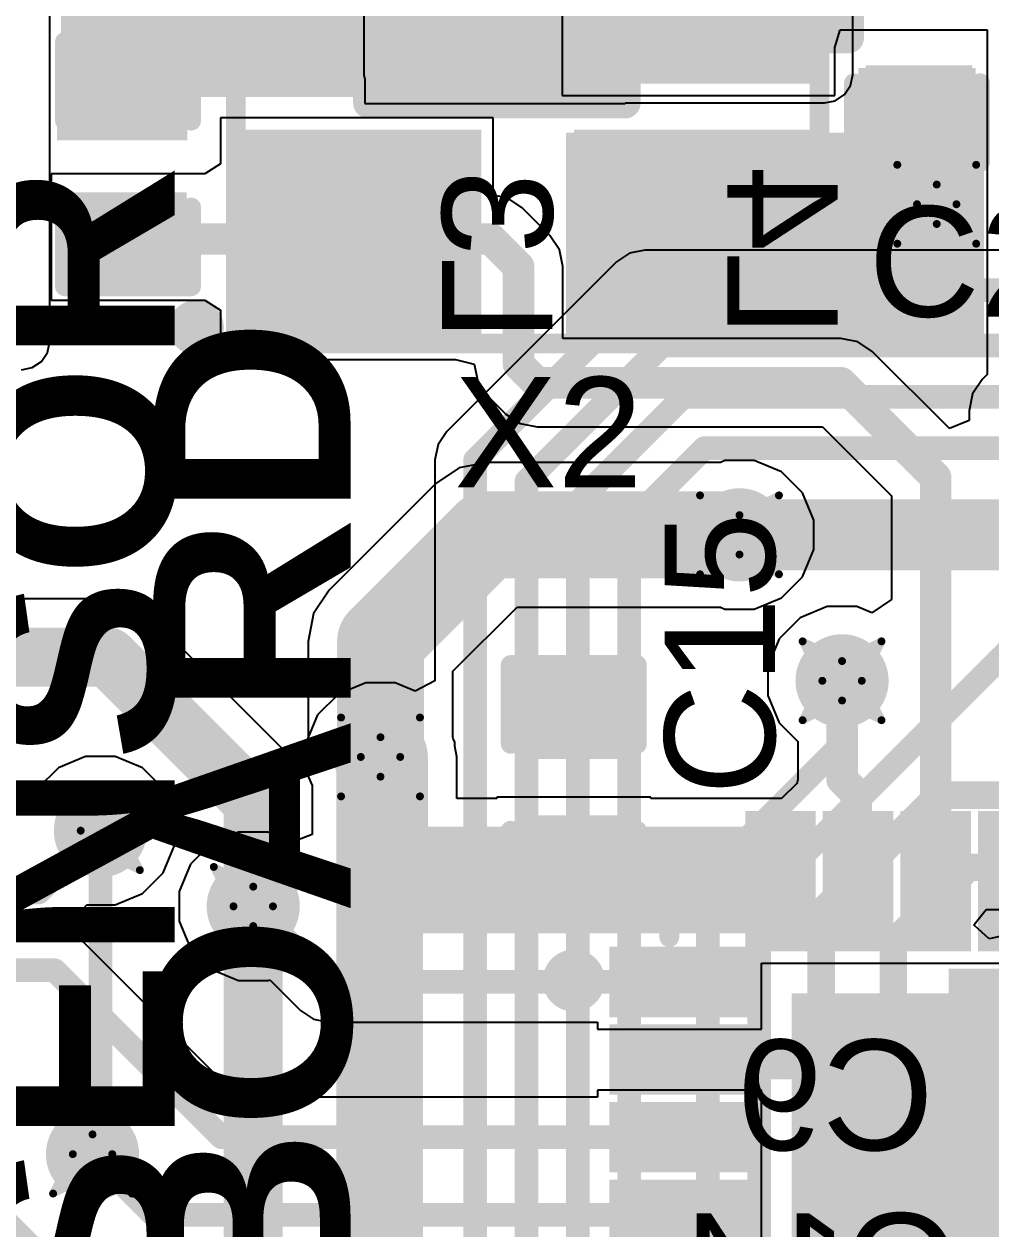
# Model space of a CAD drawing. Header units: inches. Extents: x -8 to 384, y -12 to 64.
# Drawn here: x -0.24 to 5.99, y 10.21 to 17.97 of the extents above; entities that cross this region are included whole.
import ezdxf

# ---------------------------------------------------------------- set-up
doc = ezdxf.new("R2010")
doc.units = ezdxf.units.IN
for name, color, linetype in [('Board_outline', 216, 'Continuous'), ('Bottom Layer', 5, 'Continuous'), ('Bottom Overlay', 54, 'Continuous'), ('Bottom Paste', 16, 'Continuous'), ('Bottom Solder', 6, 'Continuous'), ('Drill Drawing', 1, 'Continuous'), ('Top Layer', 1, 'Continuous'), ('Top Overlay', 2, 'Continuous'), ('Top Paste', 8, 'Continuous'), ('Top Solder', 216, 'Continuous'), ('Via Holes', 16, 'Continuous')]:
    doc.layers.add(name, color=color, linetype=linetype)
doc.styles.add('Arial', font='', dxfattribs={"height": 0.2})
doc.styles.add('Arial_Bold', font='', dxfattribs={"height": 0.2})
doc.styles.get('Arial').set_extended_font_data('Arial')
doc.styles.get('Arial_Bold').set_extended_font_data('Arial', bold=True)

# ---------------------------------------------------------------- blocks, each defined once
blk = doc.blocks.new('I__0805_B_25')
at = {"layer": 'Bottom Layer'}
for points in [[(-1.35, 0.66), (-0.15, 0.66), (-0.15, -0.66), (-1.35, -0.66)], [(0.15, 0.66), (1.35, 0.66), (1.35, -0.66), (0.15, -0.66)]]:
    blk.add_hatch(color=5, dxfattribs=at).paths.add_polyline_path(points)
at = {"layer": 'Bottom Paste'}
for points in [[(-1.35, 0.66), (-0.15, 0.66), (-0.15, -0.66), (-1.35, -0.66)], [(0.15, 0.66), (1.35, 0.66), (1.35, -0.66), (0.15, -0.66)]]:
    blk.add_hatch(color=16, dxfattribs=at).paths.add_polyline_path(points)
at = {"layer": 'Bottom Solder'}
for points in [[(-1.4516, 0.7616), (-0.0484, 0.7616), (-0.0484, -0.7616), (-1.4516, -0.7616)], [(0.0484, 0.7616), (1.4516, 0.7616), (1.4516, -0.7616), (0.0484, -0.7616)]]:
    blk.add_hatch(color=6, dxfattribs=at).paths.add_polyline_path(points)
at = {"layer": 'Bottom Overlay', "const_width": 0.2}
for points in [[(-1.524, 0.8128), (-1.524, -0.8382)], [(-1.524, 0.8128), (1.524, 0.8128)], [(1.524, 0.8128), (1.524, -0.8382)], [(-1.524, -0.8382), (1.524, -0.8382)]]:
    blk.add_lwpolyline(points, dxfattribs=at)
at = {"layer": 'Bottom Overlay', "const_width": 0.1}
for points in [[(-1.574, 0.8128, 1), (-1.474, 0.8128, 1)], [(-1.574, 0.8128, 1), (-1.474, 0.8128, 1)], [(1.474, 0.8128, 1), (1.574, 0.8128, 1)], [(1.474, 0.8128, 1), (1.574, 0.8128, 1)], [(-1.574, -0.8382, 1), (-1.474, -0.8382, 1)], [(-1.574, -0.8382, 1), (-1.474, -0.8382, 1)], [(1.474, -0.8382, 1), (1.574, -0.8382, 1)], [(1.474, -0.8382, 1), (1.574, -0.8382, 1)]]:
    blk.add_lwpolyline(points, format="xyb", close=True, dxfattribs=at)
blk = doc.blocks.new('C___0402_34')
at = {"layer": 'Top Layer'}
for points in [[(-0.6985, -0.3175), (-0.6985, 0.3175), (-0.2413, 0.3175), (-0.2413, -0.3175)], [(0.2413, -0.3175), (0.2413, 0.3175), (0.6985, 0.3175), (0.6985, -0.3175)]]:
    blk.add_hatch(color=1, dxfattribs=at).paths.add_polyline_path(points)
at = {"layer": 'Top Paste'}
for points in [[(-0.6985, -0.3175), (-0.6985, 0.3175), (-0.2413, 0.3175), (-0.2413, -0.3175)], [(0.2413, -0.3175), (0.2413, 0.3175), (0.6985, 0.3175), (0.6985, -0.3175)]]:
    blk.add_hatch(color=8, dxfattribs=at).paths.add_polyline_path(points)
at = {"layer": 'Top Solder'}
for points in [[(-0.7585, -0.3775), (-0.7585, 0.3775), (-0.1813, 0.3775), (-0.1813, -0.3775)], [(0.1813, -0.3775), (0.1813, 0.3775), (0.7585, 0.3775), (0.7585, -0.3775)]]:
    blk.add_hatch(color=216, dxfattribs=at).paths.add_polyline_path(points)
at = {"layer": 'Top Overlay', "const_width": 0.127}
for points in [[(-0.7874, 0.4064), (-0.7874, -0.4064)], [(-0.7874, 0.4064), (-0.2794, 0.4064)], [(0.2794, 0.4064), (0.7874, 0.4064)], [(0.7874, 0.4064), (0.7874, -0.4064)], [(-0.7874, -0.4064), (-0.2794, -0.4064)], [(0.2794, -0.4064), (0.7874, -0.4064)]]:
    blk.add_lwpolyline(points, dxfattribs=at)
at = {"layer": 'Top Overlay', "const_width": 0.0635}
for points in [[(-0.8191, 0.4064, 1), (-0.7556, 0.4064, 1)], [(-0.8191, 0.4064, 1), (-0.7556, 0.4064, 1)], [(-0.3111, 0.4064, 1), (-0.2477, 0.4064, 1)], [(0.2477, 0.4064, 1), (0.3111, 0.4064, 1)], [(0.7556, 0.4064, 1), (0.8191, 0.4064, 1)], [(0.7556, 0.4064, 1), (0.8191, 0.4064, 1)], [(-0.8191, -0.4064, 1), (-0.7556, -0.4064, 1)], [(-0.8191, -0.4064, 1), (-0.7556, -0.4064, 1)], [(-0.3111, -0.4064, 1), (-0.2477, -0.4064, 1)], [(0.2477, -0.4064, 1), (0.3111, -0.4064, 1)], [(0.7556, -0.4064, 1), (0.8191, -0.4064, 1)], [(0.7556, -0.4064, 1), (0.8191, -0.4064, 1)]]:
    blk.add_lwpolyline(points, format="xyb", close=True, dxfattribs=at)
blk = doc.blocks.new('X322516MOB4SI_41')
at = {"layer": 'Top Layer'}
for points in [[(-1.8, 1.45), (-0.4, 1.45), (-0.4, 0.25), (-1.8, 0.25)], [(0.4, 1.45), (1.8, 1.45), (1.8, 0.25), (0.4, 0.25)], [(-1.8, -0.25), (-0.4, -0.25), (-0.4, -1.45), (-1.8, -1.45)], [(0.4, -0.25), (1.8, -0.25), (1.8, -1.45), (0.4, -1.45)]]:
    blk.add_hatch(color=1, dxfattribs=at).paths.add_polyline_path(points)
at = {"layer": 'Top Paste'}
for points in [[(-1.8, 1.45), (-0.4, 1.45), (-0.4, 0.25), (-1.8, 0.25)], [(0.4, 1.45), (1.8, 1.45), (1.8, 0.25), (0.4, 0.25)], [(-1.8, -0.25), (-0.4, -0.25), (-0.4, -1.45), (-1.8, -1.45)], [(0.4, -0.25), (1.8, -0.25), (1.8, -1.45), (0.4, -1.45)]]:
    blk.add_hatch(color=8, dxfattribs=at).paths.add_polyline_path(points)
at = {"layer": 'Top Solder'}
for points in [[(-1.9016, 1.5516), (-0.2984, 1.5516), (-0.2984, 0.1484), (-1.9016, 0.1484)], [(0.2984, 1.5516), (1.9016, 1.5516), (1.9016, 0.1484), (0.2984, 0.1484)], [(-1.9016, -0.1484), (-0.2984, -0.1484), (-0.2984, -1.5516), (-1.9016, -1.5516)], [(0.2984, -0.1484), (1.9016, -0.1484), (1.9016, -1.5516), (0.2984, -1.5516)]]:
    blk.add_hatch(color=216, dxfattribs=at).paths.add_polyline_path(points)
at = {"layer": 'Top Overlay', "const_width": 0.127}
for points in [[(-1.8796, -1.524), (-1.8796, 1.524)], [(-1.8796, 1.524), (1.8796, 1.524)], [(1.8796, -1.524), (1.8796, 1.524)], [(-1.8796, -1.524), (1.8796, -1.524)]]:
    blk.add_lwpolyline(points, dxfattribs=at)
at = {"layer": 'Top Overlay'}
for points, const_width in [([(-1.9114, 1.524, 1), (-1.8478, 1.524, 1)], 0.0635), ([(-1.9114, 1.524, 1), (-1.8478, 1.524, 1)], 0.0635), ([(1.8478, 1.524, 1), (1.9114, 1.524, 1)], 0.0635), ([(1.8478, 1.524, 1), (1.9114, 1.524, 1)], 0.0635), ([(-2.0828, -1.4224, 1), (-2.1844, -1.4224, 1)], 0.254), ([(-2.2479, -1.4224, 1), (-2.1209, -1.4224, 1)], 0.127), ([(-2.1463, -1.4224, 1), (-2.0193, -1.4224, 1)], 0.127), ([(-1.9114, -1.524, 1), (-1.8478, -1.524, 1)], 0.0635), ([(-1.9114, -1.524, 1), (-1.8478, -1.524, 1)], 0.0635), ([(1.8478, -1.524, 1), (1.9114, -1.524, 1)], 0.0635), ([(1.8478, -1.524, 1), (1.9114, -1.524, 1)], 0.0635)]:
    blk.add_lwpolyline(points, format="xyb", close=True, dxfattribs=dict(at, const_width=const_width))
blk = doc.blocks.new('QFN64_45')
at = {"layer": 'Top Layer'}
for points in [[(-3.875, 4.05), (-3.875, 4.75), (-3.625, 4.75), (-3.625, 4.05)], [(-3.375, 4.05), (-3.375, 4.75), (-3.125, 4.75), (-3.125, 4.05)], [(-2.875, 4.05), (-2.875, 4.75), (-2.625, 4.75), (-2.625, 4.05)], [(-4.75, 3.875), (-4.05, 3.875), (-4.05, 3.625), (-4.75, 3.625)], [(3.575, -3.575), (-3.575, -3.575), (-3.575, 3.575), (3.575, 3.575)], [(-4.75, 3.375), (-4.05, 3.375), (-4.05, 3.125), (-4.75, 3.125)], [(-4.75, 2.875), (-4.05, 2.875), (-4.05, 2.625), (-4.75, 2.625)], [(-4.75, 2.375), (-4.05, 2.375), (-4.05, 2.125), (-4.75, 2.125)]]:
    blk.add_hatch(color=1, dxfattribs=at).paths.add_polyline_path(points)
at = {"layer": 'Top Paste'}
for points in [[(-3.875, 4.05), (-3.875, 4.75), (-3.625, 4.75), (-3.625, 4.05)], [(-3.375, 4.05), (-3.375, 4.75), (-3.125, 4.75), (-3.125, 4.05)], [(-2.875, 4.05), (-2.875, 4.75), (-2.625, 4.75), (-2.625, 4.05)], [(-4.75, 3.875), (-4.05, 3.875), (-4.05, 3.625), (-4.75, 3.625)], [(3.575, -3.575), (-3.575, -3.575), (-3.575, 3.575), (3.575, 3.575)], [(-4.75, 3.375), (-4.05, 3.375), (-4.05, 3.125), (-4.75, 3.125)], [(-4.75, 2.875), (-4.05, 2.875), (-4.05, 2.625), (-4.75, 2.625)], [(-4.75, 2.375), (-4.05, 2.375), (-4.05, 2.125), (-4.75, 2.125)]]:
    blk.add_hatch(color=8, dxfattribs=at).paths.add_polyline_path(points)
at = {"layer": 'Top Solder'}
for points in [[(-3.9766, 3.9484), (-3.9766, 4.8516), (-3.5234, 4.8516), (-3.5234, 3.9484)], [(-3.4766, 3.9484), (-3.4766, 4.8516), (-3.0234, 4.8516), (-3.0234, 3.9484)], [(-2.9766, 3.9484), (-2.9766, 4.8516), (-2.5234, 4.8516), (-2.5234, 3.9484)], [(-2.4766, 3.9484), (-2.4766, 4.8516), (-2.0234, 4.8516), (-2.0234, 3.9484)], [(-4.8516, 3.9766), (-3.9484, 3.9766), (-3.9484, 3.5234), (-4.8516, 3.5234)], [(3.6766, -3.6766), (-3.6766, -3.6766), (-3.6766, 3.6766), (3.6766, 3.6766)], [(-4.8516, 3.4766), (-3.9484, 3.4766), (-3.9484, 3.0234), (-4.8516, 3.0234)], [(-4.8516, 2.9766), (-3.9484, 2.9766), (-3.9484, 2.5234), (-4.8516, 2.5234)], [(-4.8516, 2.4766), (-3.9484, 2.4766), (-3.9484, 2.0234), (-4.8516, 2.0234)]]:
    blk.add_hatch(color=216, dxfattribs=at).paths.add_polyline_path(points)
at = {"layer": 'Top Overlay', "const_width": 0.127}
for points in [[(-4.465, 4.5), (-4.0036, 4.5)], [(-4.465, 4.0386), (-4.465, 4.5)]]:
    blk.add_lwpolyline(points, dxfattribs=at)
at = {"layer": 'Top Overlay'}
for points, const_width in [([(-4.4967, 4.5, 1), (-4.4332, 4.5, 1)], 0.0635), ([(-4.4967, 4.5, 1), (-4.4332, 4.5, 1)], 0.0635), ([(-4.0353, 4.5, 1), (-3.9718, 4.5, 1)], 0.0635), ([(-4.4967, 4.0386, 1), (-4.4332, 4.0386, 1)], 0.0635), ([(-4.98, 3.7592, 1), (-5.18, 3.7592, 1)], 0.2), ([(-5.23, 3.7592, 1), (-5.13, 3.7592, 1)], 0.1), ([(-5.03, 3.7592, 1), (-4.93, 3.7592, 1)], 0.1)]:
    blk.add_lwpolyline(points, format="xyb", close=True, dxfattribs=dict(at, const_width=const_width))
blk = doc.blocks.new('IND_0402_B_67')
at = {"layer": 'Bottom Layer'}
for points in [[(-0.55, 0.3), (-0.15, 0.3), (-0.15, -0.3), (-0.55, -0.3)], [(0.15, 0.3), (0.55, 0.3), (0.55, -0.3), (0.15, -0.3)]]:
    blk.add_hatch(color=5, dxfattribs=at).paths.add_polyline_path(points)
at = {"layer": 'Bottom Paste'}
for points in [[(-0.55, 0.3), (-0.15, 0.3), (-0.15, -0.3), (-0.55, -0.3)], [(0.15, 0.3), (0.55, 0.3), (0.55, -0.3), (0.15, -0.3)]]:
    blk.add_hatch(color=16, dxfattribs=at).paths.add_polyline_path(points)
at = {"layer": 'Bottom Solder'}
for points in [[(-0.6516, 0.4016), (-0.0484, 0.4016), (-0.0484, -0.4016), (-0.6516, -0.4016)], [(0.0484, 0.4016), (0.6516, 0.4016), (0.6516, -0.4016), (0.0484, -0.4016)]]:
    blk.add_hatch(color=6, dxfattribs=at).paths.add_polyline_path(points)
at = {"layer": 'Bottom Overlay', "const_width": 0.2}
for points in [[(-0.7112, 0.4572), (-0.7112, -0.4572)], [(-0.7112, 0.4572), (-0.3048, 0.4572)], [(-0.3048, 0.4572), (0.7112, 0.4572)], [(0.7112, 0.4572), (0.7112, -0.4572)], [(-0.7112, -0.4572), (-0.3048, -0.4572)], [(-0.3048, -0.4572), (0.7112, -0.4572)]]:
    blk.add_lwpolyline(points, dxfattribs=at)
at = {"layer": 'Bottom Overlay', "const_width": 0.1}
for points in [[(-0.7612, 0.4572, 1), (-0.6612, 0.4572, 1)], [(-0.7612, 0.4572, 1), (-0.6612, 0.4572, 1)], [(-0.3548, 0.4572, 1), (-0.2548, 0.4572, 1)], [(-0.3548, 0.4572, 1), (-0.2548, 0.4572, 1)], [(0.6612, 0.4572, 1), (0.7612, 0.4572, 1)], [(0.6612, 0.4572, 1), (0.7612, 0.4572, 1)], [(-0.7612, -0.4572, 1), (-0.6612, -0.4572, 1)], [(-0.7612, -0.4572, 1), (-0.6612, -0.4572, 1)], [(-0.3548, -0.4572, 1), (-0.2548, -0.4572, 1)], [(-0.3548, -0.4572, 1), (-0.2548, -0.4572, 1)], [(0.6612, -0.4572, 1), (0.7612, -0.4572, 1)], [(0.6612, -0.4572, 1), (0.7612, -0.4572, 1)]]:
    blk.add_lwpolyline(points, format="xyb", close=True, dxfattribs=at)
blk = doc.blocks.new('C___0402_84')
at = {"layer": 'Top Layer'}
for points in [[(-0.6985, -0.3175), (-0.6985, 0.3175), (-0.2413, 0.3175), (-0.2413, -0.3175)], [(0.2413, -0.3175), (0.2413, 0.3175), (0.6985, 0.3175), (0.6985, -0.3175)]]:
    blk.add_hatch(color=1, dxfattribs=at).paths.add_polyline_path(points)
at = {"layer": 'Top Paste'}
for points in [[(-0.6985, -0.3175), (-0.6985, 0.3175), (-0.2413, 0.3175), (-0.2413, -0.3175)], [(0.2413, -0.3175), (0.2413, 0.3175), (0.6985, 0.3175), (0.6985, -0.3175)]]:
    blk.add_hatch(color=8, dxfattribs=at).paths.add_polyline_path(points)
at = {"layer": 'Top Solder'}
for points in [[(-0.7585, -0.3775), (-0.7585, 0.3775), (-0.1813, 0.3775), (-0.1813, -0.3775)], [(0.1813, -0.3775), (0.1813, 0.3775), (0.7585, 0.3775), (0.7585, -0.3775)]]:
    blk.add_hatch(color=216, dxfattribs=at).paths.add_polyline_path(points)
at = {"layer": 'Top Overlay', "const_width": 0.127}
for points in [[(-0.7874, 0.4064), (-0.7874, -0.4064)], [(-0.7874, 0.4064), (-0.2794, 0.4064)], [(0.2794, 0.4064), (0.7874, 0.4064)], [(0.7874, 0.4064), (0.7874, -0.4064)], [(-0.7874, -0.4064), (-0.2794, -0.4064)], [(0.2794, -0.4064), (0.7874, -0.4064)]]:
    blk.add_lwpolyline(points, dxfattribs=at)
at = {"layer": 'Top Overlay', "const_width": 0.0635}
for points in [[(-0.8191, 0.4064, 1), (-0.7556, 0.4064, 1)], [(-0.8191, 0.4064, 1), (-0.7556, 0.4064, 1)], [(-0.3111, 0.4064, 1), (-0.2477, 0.4064, 1)], [(0.2477, 0.4064, 1), (0.3111, 0.4064, 1)], [(0.7556, 0.4064, 1), (0.8191, 0.4064, 1)], [(0.7556, 0.4064, 1), (0.8191, 0.4064, 1)], [(-0.8191, -0.4064, 1), (-0.7556, -0.4064, 1)], [(-0.8191, -0.4064, 1), (-0.7556, -0.4064, 1)], [(-0.3111, -0.4064, 1), (-0.2477, -0.4064, 1)], [(0.2477, -0.4064, 1), (0.3111, -0.4064, 1)], [(0.7556, -0.4064, 1), (0.8191, -0.4064, 1)], [(0.7556, -0.4064, 1), (0.8191, -0.4064, 1)]]:
    blk.add_lwpolyline(points, format="xyb", close=True, dxfattribs=at)
blk = doc.blocks.new('C___0402_85')
at = {"layer": 'Top Layer'}
for points in [[(-0.6985, -0.3175), (-0.6985, 0.3175), (-0.2413, 0.3175), (-0.2413, -0.3175)], [(0.2413, -0.3175), (0.2413, 0.3175), (0.6985, 0.3175), (0.6985, -0.3175)]]:
    blk.add_hatch(color=1, dxfattribs=at).paths.add_polyline_path(points)
at = {"layer": 'Top Paste'}
for points in [[(-0.6985, -0.3175), (-0.6985, 0.3175), (-0.2413, 0.3175), (-0.2413, -0.3175)], [(0.2413, -0.3175), (0.2413, 0.3175), (0.6985, 0.3175), (0.6985, -0.3175)]]:
    blk.add_hatch(color=8, dxfattribs=at).paths.add_polyline_path(points)
at = {"layer": 'Top Solder'}
for points in [[(-0.7585, -0.3775), (-0.7585, 0.3775), (-0.1813, 0.3775), (-0.1813, -0.3775)], [(0.1813, -0.3775), (0.1813, 0.3775), (0.7585, 0.3775), (0.7585, -0.3775)]]:
    blk.add_hatch(color=216, dxfattribs=at).paths.add_polyline_path(points)
at = {"layer": 'Top Overlay', "const_width": 0.127}
for points in [[(-0.2794, 0.4064), (-0.7874, 0.4064)], [(-0.7874, -0.4064), (-0.7874, 0.4064)], [(0.7874, 0.4064), (0.2794, 0.4064)], [(0.7874, -0.4064), (0.7874, 0.4064)], [(-0.2794, -0.4064), (-0.7874, -0.4064)], [(0.7874, -0.4064), (0.2794, -0.4064)]]:
    blk.add_lwpolyline(points, dxfattribs=at)
at = {"layer": 'Top Overlay', "const_width": 0.0635}
for points in [[(-0.8191, 0.4064, 1), (-0.7556, 0.4064, 1)], [(-0.8191, 0.4064, 1), (-0.7556, 0.4064, 1)], [(-0.3111, 0.4064, 1), (-0.2477, 0.4064, 1)], [(0.2477, 0.4064, 1), (0.3111, 0.4064, 1)], [(0.7556, 0.4064, 1), (0.8191, 0.4064, 1)], [(0.7556, 0.4064, 1), (0.8191, 0.4064, 1)], [(-0.8191, -0.4064, 1), (-0.7556, -0.4064, 1)], [(-0.8191, -0.4064, 1), (-0.7556, -0.4064, 1)], [(-0.3111, -0.4064, 1), (-0.2477, -0.4064, 1)], [(0.2477, -0.4064, 1), (0.3111, -0.4064, 1)], [(0.7556, -0.4064, 1), (0.8191, -0.4064, 1)], [(0.7556, -0.4064, 1), (0.8191, -0.4064, 1)]]:
    blk.add_lwpolyline(points, format="xyb", close=True, dxfattribs=at)

msp = doc.modelspace()

# ---------------------------------------------------------------- hatches: boundary and pattern name
at = {"layer": 'Bottom Layer'}
for points in [[(2.1317, 17.6439), (4.9163, 17.6439), (4.9163, 18.4546), (2.1317, 18.4546)], [(5.715, 8.128), (6.858, 8.128), (6.858, 11.8872), (5.715, 11.8872)]]:
    msp.add_hatch(color=5, dxfattribs=at).paths.add_polyline_path(points)
h = msp.add_hatch(color=5, dxfattribs=at)
edge = h.paths.add_edge_path()
edge.add_arc((5.6388, 16.81), 0.3, 0, 360)
h = msp.add_hatch(color=5, dxfattribs=at)
edge = h.paths.add_edge_path()
edge.add_arc((4.3688, 14.6812), 0.3, 0, 360)
h = msp.add_hatch(color=5, dxfattribs=at)
edge = h.paths.add_edge_path()
edge.add_arc((5.0292, 13.7414), 0.3, 0, 360)
h = msp.add_hatch(color=5, dxfattribs=at)
edge = h.paths.add_edge_path()
edge.add_arc((2.0574, 13.2509), 0.3, 0, 360)
h = msp.add_hatch(color=5, dxfattribs=at)
edge = h.paths.add_edge_path()
edge.add_arc((0.254, 12.7762), 0.3, 0, 360)
h = msp.add_hatch(color=5, dxfattribs=at)
edge = h.paths.add_edge_path()
edge.add_arc((1.238, 12.2888), 0.3, 0, 360)
h = msp.add_hatch(color=5, dxfattribs=at)
edge = h.paths.add_edge_path()
edge.add_arc((0.2032, 10.6934), 0.3, 0, 360)
at = {"layer": 'Top Layer'}
for points in [[(0, 17.5006), (2.8448, 17.5006), (2.8448, 18.923), (0, 18.923)], [(-0.0254, 17.2212), (0.8128, 17.2212), (0.8128, 17.8562), (-0.0254, 17.8562)], [(5.1816, 15.9512), (5.8674, 15.9512), (5.8674, 17.7038), (5.1816, 17.7038)], [(3.2512, 15.9512), (5.9436, 15.9512), (5.9436, 17.272), (3.2512, 17.272)], [(1.8034, 12.1158), (4.699, 12.1158), (4.699, 12.8016), (1.8034, 12.8016)]]:
    msp.add_hatch(color=1, dxfattribs=at).paths.add_polyline_path(points)
h = msp.add_hatch(color=1, dxfattribs=at)
edge = h.paths.add_edge_path()
edge.add_arc((5.6388, 16.81), 0.3, 0, 360)
h = msp.add_hatch(color=1, dxfattribs=at)
edge = h.paths.add_edge_path()
edge.add_arc((4.3688, 14.6812), 0.3, 0, 360)
h = msp.add_hatch(color=1, dxfattribs=at)
edge = h.paths.add_edge_path()
edge.add_arc((5.0292, 13.7414), 0.3, 0, 360)
h = msp.add_hatch(color=1, dxfattribs=at)
edge = h.paths.add_edge_path()
edge.add_arc((2.0574, 13.2509), 0.3, 0, 360)
h = msp.add_hatch(color=1, dxfattribs=at)
edge = h.paths.add_edge_path()
edge.add_arc((0.254, 12.7762), 0.3, 0, 360)
h = msp.add_hatch(color=1, dxfattribs=at)
edge = h.paths.add_edge_path()
edge.add_arc((1.238, 12.2888), 0.3, 0, 360)
h = msp.add_hatch(color=1, dxfattribs=at)
edge = h.paths.add_edge_path()
edge.add_arc((0.2032, 10.6934), 0.3, 0, 360)
at = {"layer": 'Via Holes'}
h = msp.add_hatch(color=7, dxfattribs=at)
edge = h.paths.add_edge_path()
edge.add_arc((5.6388, 16.81), 0.15, 0, 360)
h = msp.add_hatch(color=7, dxfattribs=at)
edge = h.paths.add_edge_path()
edge.add_arc((4.3688, 14.6812), 0.15, 0, 360)
h = msp.add_hatch(color=7, dxfattribs=at)
edge = h.paths.add_edge_path()
edge.add_arc((5.0292, 13.7414), 0.15, 0, 360)
h = msp.add_hatch(color=7, dxfattribs=at)
edge = h.paths.add_edge_path()
edge.add_arc((2.0574, 13.2509), 0.15, 0, 360)
h = msp.add_hatch(color=7, dxfattribs=at)
edge = h.paths.add_edge_path()
edge.add_arc((0.254, 12.7762), 0.15, 0, 360)
h = msp.add_hatch(color=7, dxfattribs=at)
edge = h.paths.add_edge_path()
edge.add_arc((1.238, 12.2888), 0.15, 0, 360)
h = msp.add_hatch(color=7, dxfattribs=at)
edge = h.paths.add_edge_path()
edge.add_arc((0.2032, 10.6934), 0.15, 0, 360)

# ---------------------------------------------------------------- linework, layer by layer
at = {"layer": 'Board_outline', "const_width": 0.254}
msp.add_lwpolyline([(37.5368, 13.3604, 1), (-7.4632, 13.3604, 1)], format="xyb", close=True, dxfattribs=at)
at = {"layer": 'Bottom Layer'}
for p, q in [((-0.0727, 15.9258), (-0.0727, 24.9647)), ((1.9504, 18.4546), (1.9504, 17.6439)), ((5.0976, 17.6439), (5.0976, 18.4546)), ((1.9504, 17.6439), (1.9562, 17.6147)), ((1.9562, 17.6147), (1.9562, 17.4587)), ((5.0838, 17.5746), (5.0976, 17.6439)), ((5.0445, 17.5158), (5.0838, 17.5746)), ((1.9562, 17.4587), (3.6318, 17.4587)), ((3.6318, 17.4587), (3.6318, 17.4627)), ((3.6318, 17.4627), (4.9163, 17.4627)), ((4.9163, 17.4627), (4.9857, 17.4765)), ((4.9857, 17.4765), (5.0445, 17.5158)), ((3.6601, 16.4953), (3.5761, 16.4391)), ((3.7592, 16.515), (3.6601, 16.4953)), ((11.7799, 16.515), (3.7592, 16.515)), ((3.5761, 16.4391), (2.4839, 15.3469)), ((-0.0865, 15.8564), (-0.0727, 15.9258)), ((-0.1258, 15.7976), (-0.0865, 15.8564)), ((-0.254, 15.7445), (-0.1846, 15.7583)), ((-0.1846, 15.7583), (-0.1258, 15.7976)), ((2.4839, 15.3469), (2.4277, 15.2629)), ((2.4277, 15.2629), (2.408, 15.1638)), ((2.408, 15.1638), (2.408, 13.7419)), ((0.3048, 14.2693), (-1.4955, 14.2693)), ((0.4485, 14.2407), (0.3048, 14.2693)), ((0.5703, 14.1593), (0.4485, 14.2407)), ((1.4526, 13.2771), (0.5703, 14.1593)), ((2.408, 13.7419), (2.281, 13.6754)), ((1.7867, 13.656), (1.6523, 13.5216)), ((1.9624, 13.7287), (1.7867, 13.656)), ((2.1524, 13.7287), (1.9624, 13.7287)), ((2.281, 13.6754), (2.1524, 13.7287)), ((1.6523, 13.5216), (1.5796, 13.3459)), ((1.5796, 13.3459), (1.5796, 13.3297)), ((1.5796, 13.3297), (1.4526, 13.2771)), ((5.8792, 12.1729), (5.9575, 12.2681)), ((5.9575, 12.2681), (8.1135, 12.2681)), ((5.8822, 12.1656), (5.8792, 12.1729)), ((5.9758, 12.0801), (5.8822, 12.1656)), ((6.0452, 12.0939), (5.9758, 12.0801))]:
    msp.add_line(p, q, dxfattribs=at)
for points, const_width in [([(2.667, 15.1638), (3.7592, 16.256)], 0.1524), ([(3.7592, 16.256), (11.8872, 16.256)], 0.1524), ([(2.9972, 15.027), (3.8706, 15.9004)], 0.1524), ([(3.8706, 15.9004), (12.2174, 15.9004)], 0.1524), ([(3.3274, 14.8902), (4.0074, 15.5702)], 0.1524), ([(4.0074, 15.5702), (12.446, 15.5702)], 0.1524), ([(3.6576, 14.7535), (4.1441, 15.24)], 0.1524), ([(4.1441, 15.24), (12.9032, 15.24)], 0.1524), ([(2.667, 7.239), (2.667, 15.1638)], 0.1524), ([(2.9972, 5.8166), (2.9972, 15.027)], 0.1524), ([(3.3274, 4.5974), (3.3274, 14.8902)], 0.1524), ([(4.3688, 14.6812), (9.4102, 14.6812)], 0.4572), ([(3.6576, 4.2164), (3.6576, 14.7535)], 0.1524), ([(-1.651, 13.8938), (0.3048, 13.8938)], 0.381), ([(0.3048, 13.8938), (1.238, 12.9606)], 0.381), ([(4.4958, 12.3346), (6.1007, 13.9396)], 0.1524), ([(5.0292, 13.335), (5.0292, 13.7414)], 0.1524), ([(2.0519, 13.0175), (2.0519, 13.2509)], 0.5588), ([(4.1656, 12.4714), (5.0292, 13.335)], 0.1524), ([(2.0519, 8.4133), (2.0519, 13.0175)], 0.5588), ([(1.238, 12.2888), (1.238, 12.9606)], 0.381), ([(4.8946, 12.2485), (5.6509, 13.0048)], 0.1778), ([(5.6509, 13.0048), (7.921, 13.0048)], 0.1778), ([(0.254, 10.7442), (0.254, 12.7762)], 0.1524), ([(5.3594, 12.0559), (5.8434, 12.54)], 0.1778), ([(5.8434, 12.54), (8.1135, 12.54)], 0.1778), ([(-2.5654, 12.4714), (0.1016, 9.8044)], 0.1524), ([(4.1656, 3.8354), (4.1656, 12.4714)], 0.1524), ([(1.238, 8.604), (1.238, 12.2888)], 0.381), ([(4.4958, 3.6986), (4.4958, 12.3346)], 0.1524), ([(4.8946, 2.9571), (4.8946, 12.2485)], 0.1778), ([(5.3594, 3.1496), (5.3594, 12.0559)], 0.1778), ([(0.2032, 10.6934), (0.254, 10.7442)], 0.1524)]:
    msp.add_lwpolyline(points, dxfattribs=dict(at, const_width=const_width))
for points, const_width in [([(3.7211, 16.256, 1), (3.7973, 16.256, 1)], 0.0762), ([(3.7211, 16.256, 1), (3.7973, 16.256, 1)], 0.0762), ([(3.8325, 15.9004, 1), (3.9087, 15.9004, 1)], 0.0762), ([(3.8325, 15.9004, 1), (3.9087, 15.9004, 1)], 0.0762), ([(3.9693, 15.5702, 1), (4.0455, 15.5702, 1)], 0.0762), ([(3.9693, 15.5702, 1), (4.0455, 15.5702, 1)], 0.0762), ([(4.106, 15.24, 1), (4.1822, 15.24, 1)], 0.0762), ([(4.106, 15.24, 1), (4.1822, 15.24, 1)], 0.0762), ([(2.6289, 15.1638, 1), (2.7051, 15.1638, 1)], 0.0762), ([(2.6289, 15.1638, 1), (2.7051, 15.1638, 1)], 0.0762), ([(2.9591, 15.027, 1), (3.0353, 15.027, 1)], 0.0762), ([(2.9591, 15.027, 1), (3.0353, 15.027, 1)], 0.0762), ([(3.2893, 14.8902, 1), (3.3655, 14.8902, 1)], 0.0762), ([(3.2893, 14.8902, 1), (3.3655, 14.8902, 1)], 0.0762), ([(4.2545, 14.6812, 1), (4.4831, 14.6812, 1)], 0.2286), ([(3.6195, 14.7535, 1), (3.6957, 14.7535, 1)], 0.0762), ([(3.6195, 14.7535, 1), (3.6957, 14.7535, 1)], 0.0762), ([(0.2095, 13.8938, 1), (0.4001, 13.8938, 1)], 0.1905), ([(0.2095, 13.8938, 1), (0.4001, 13.8938, 1)], 0.1905), ([(4.9911, 13.7414, 1), (5.0673, 13.7414, 1)], 0.0762), ([(1.9122, 13.2509, 1), (2.1916, 13.2509, 1)], 0.2794), ([(4.9911, 13.335, 1), (5.0673, 13.335, 1)], 0.0762), ([(4.9911, 13.335, 1), (5.0673, 13.335, 1)], 0.0762), ([(1.9122, 13.0175, 1), (2.1916, 13.0175, 1)], 0.2794), ([(1.9122, 13.0175, 1), (2.1916, 13.0175, 1)], 0.2794), ([(1.1428, 12.9606, 1), (1.3333, 12.9606, 1)], 0.1905), ([(1.1428, 12.9606, 1), (1.3333, 12.9606, 1)], 0.1905), ([(5.6065, 13.0048, 1), (5.6954, 13.0048, 1)], 0.0889), ([(5.6065, 13.0048, 1), (5.6954, 13.0048, 1)], 0.0889), ([(0.2159, 12.7762, 1), (0.2921, 12.7762, 1)], 0.0762), ([(5.799, 12.54, 1), (5.8879, 12.54, 1)], 0.0889), ([(5.799, 12.54, 1), (5.8879, 12.54, 1)], 0.0889), ([(4.1275, 12.4714, 1), (4.2037, 12.4714, 1)], 0.0762), ([(4.1275, 12.4714, 1), (4.2037, 12.4714, 1)], 0.0762), ([(1.1428, 12.2888, 1), (1.3333, 12.2888, 1)], 0.1905), ([(1.1428, 12.2888, 1), (1.3333, 12.2888, 1)], 0.1905), ([(4.4577, 12.3346, 1), (4.5339, 12.3346, 1)], 0.0762), ([(4.4577, 12.3346, 1), (4.5339, 12.3346, 1)], 0.0762), ([(4.8501, 12.2485, 1), (4.939, 12.2485, 1)], 0.0889), ([(4.8501, 12.2485, 1), (4.939, 12.2485, 1)], 0.0889), ([(5.3149, 12.0559, 1), (5.4038, 12.0559, 1)], 0.0889), ([(5.3149, 12.0559, 1), (5.4038, 12.0559, 1)], 0.0889), ([(0.2159, 10.7442, 1), (0.2921, 10.7442, 1)], 0.0762), ([(0.2159, 10.7442, 1), (0.2921, 10.7442, 1)], 0.0762), ([(0.1651, 10.6934, 1), (0.2413, 10.6934, 1)], 0.0762)]:
    msp.add_lwpolyline(points, format="xyb", close=True, dxfattribs=dict(at, const_width=const_width))
at = {"layer": 'Drill Drawing', "const_width": 0.0508}
for points in [[(5.3848, 17.064), (5.6388, 16.937)], [(5.3848, 17.064), (5.5118, 16.81)], [(5.6388, 16.937), (5.8928, 17.064)], [(5.7658, 16.81), (5.8928, 17.064)], [(5.3848, 16.556), (5.5118, 16.81)], [(5.7658, 16.81), (5.8928, 16.556)], [(5.3848, 16.556), (5.6388, 16.683)], [(5.6388, 16.683), (5.8928, 16.556)], [(4.1148, 14.9352), (4.3688, 14.8082)], [(4.1148, 14.9352), (4.2418, 14.6812)], [(4.3688, 14.8082), (4.6228, 14.9352)], [(4.4958, 14.6812), (4.6228, 14.9352)], [(4.1148, 14.4272), (4.2418, 14.6812)], [(4.4958, 14.6812), (4.6228, 14.4272)], [(4.1148, 14.4272), (4.3688, 14.5542)], [(4.3688, 14.5542), (4.6228, 14.4272)], [(4.7752, 13.9954), (5.0292, 13.8684)], [(4.7752, 13.9954), (4.9022, 13.7414)], [(5.0292, 13.8684), (5.2832, 13.9954)], [(5.1562, 13.7414), (5.2832, 13.9954)], [(4.7752, 13.4874), (4.9022, 13.7414)], [(5.1562, 13.7414), (5.2832, 13.4874)], [(4.7752, 13.4874), (5.0292, 13.6144)], [(5.0292, 13.6144), (5.2832, 13.4874)], [(1.8034, 13.5049), (2.0574, 13.3779)], [(1.8034, 13.5049), (1.9304, 13.2509)], [(2.0574, 13.3779), (2.3114, 13.5049)], [(2.1844, 13.2509), (2.3114, 13.5049)], [(1.8034, 12.9969), (1.9304, 13.2509)], [(2.1844, 13.2509), (2.3114, 12.9969)], [(1.8034, 12.9969), (2.0574, 13.1239)], [(2.0574, 13.1239), (2.3114, 12.9969)], [(0, 13.0302), (0.254, 12.9032)], [(0, 13.0302), (0.127, 12.7762)], [(0.254, 12.9032), (0.508, 13.0302)], [(0.381, 12.7762), (0.508, 13.0302)], [(0, 12.5222), (0.127, 12.7762)], [(0.381, 12.7762), (0.508, 12.5222)], [(0, 12.5222), (0.254, 12.6492)], [(0.254, 12.6492), (0.508, 12.5222)], [(0.984, 12.5428), (1.238, 12.4158)], [(0.984, 12.5428), (1.111, 12.2888)], [(1.238, 12.4158), (1.492, 12.5428)], [(1.365, 12.2888), (1.492, 12.5428)], [(0.984, 12.0348), (1.111, 12.2888)], [(1.365, 12.2888), (1.492, 12.0348)], [(0.984, 12.0348), (1.238, 12.1618)], [(1.238, 12.1618), (1.492, 12.0348)], [(-0.0508, 10.9474), (0.2032, 10.8204)], [(-0.0508, 10.9474), (0.0762, 10.6934)], [(0.2032, 10.8204), (0.4572, 10.9474)], [(0.3302, 10.6934), (0.4572, 10.9474)], [(-0.0508, 10.4394), (0.0762, 10.6934)], [(0.3302, 10.6934), (0.4572, 10.4394)], [(-0.0508, 10.4394), (0.2032, 10.5664)], [(0.2032, 10.5664), (0.4572, 10.4394)]]:
    msp.add_lwpolyline(points, dxfattribs=at)
at = {"layer": 'Drill Drawing', "const_width": 0.0254}
for points in [[(5.3721, 17.064, 1), (5.3975, 17.064, 1)], [(5.3721, 17.064, 1), (5.3975, 17.064, 1)], [(5.8801, 17.064, 1), (5.9055, 17.064, 1)], [(5.8801, 17.064, 1), (5.9055, 17.064, 1)], [(5.6261, 16.937, 1), (5.6515, 16.937, 1)], [(5.6261, 16.937, 1), (5.6515, 16.937, 1)], [(5.4991, 16.81, 1), (5.5245, 16.81, 1)], [(5.4991, 16.81, 1), (5.5245, 16.81, 1)], [(5.7531, 16.81, 1), (5.7785, 16.81, 1)], [(5.7531, 16.81, 1), (5.7785, 16.81, 1)], [(5.6261, 16.683, 1), (5.6515, 16.683, 1)], [(5.6261, 16.683, 1), (5.6515, 16.683, 1)], [(5.3721, 16.556, 1), (5.3975, 16.556, 1)], [(5.3721, 16.556, 1), (5.3975, 16.556, 1)], [(5.8801, 16.556, 1), (5.9055, 16.556, 1)], [(5.8801, 16.556, 1), (5.9055, 16.556, 1)], [(4.1021, 14.9352, 1), (4.1275, 14.9352, 1)], [(4.1021, 14.9352, 1), (4.1275, 14.9352, 1)], [(4.6101, 14.9352, 1), (4.6355, 14.9352, 1)], [(4.6101, 14.9352, 1), (4.6355, 14.9352, 1)], [(4.3561, 14.8082, 1), (4.3815, 14.8082, 1)], [(4.3561, 14.8082, 1), (4.3815, 14.8082, 1)], [(4.2291, 14.6812, 1), (4.2545, 14.6812, 1)], [(4.2291, 14.6812, 1), (4.2545, 14.6812, 1)], [(4.4831, 14.6812, 1), (4.5085, 14.6812, 1)], [(4.4831, 14.6812, 1), (4.5085, 14.6812, 1)], [(4.3561, 14.5542, 1), (4.3815, 14.5542, 1)], [(4.3561, 14.5542, 1), (4.3815, 14.5542, 1)], [(4.1021, 14.4272, 1), (4.1275, 14.4272, 1)], [(4.1021, 14.4272, 1), (4.1275, 14.4272, 1)], [(4.6101, 14.4272, 1), (4.6355, 14.4272, 1)], [(4.6101, 14.4272, 1), (4.6355, 14.4272, 1)], [(4.7625, 13.9954, 1), (4.7879, 13.9954, 1)], [(4.7625, 13.9954, 1), (4.7879, 13.9954, 1)], [(5.2705, 13.9954, 1), (5.2959, 13.9954, 1)], [(5.2705, 13.9954, 1), (5.2959, 13.9954, 1)], [(5.0165, 13.8684, 1), (5.0419, 13.8684, 1)], [(5.0165, 13.8684, 1), (5.0419, 13.8684, 1)], [(4.8895, 13.7414, 1), (4.9149, 13.7414, 1)], [(4.8895, 13.7414, 1), (4.9149, 13.7414, 1)], [(5.1435, 13.7414, 1), (5.1689, 13.7414, 1)], [(5.1435, 13.7414, 1), (5.1689, 13.7414, 1)], [(5.0165, 13.6144, 1), (5.0419, 13.6144, 1)], [(5.0165, 13.6144, 1), (5.0419, 13.6144, 1)], [(1.7907, 13.5049, 1), (1.8161, 13.5049, 1)], [(1.7907, 13.5049, 1), (1.8161, 13.5049, 1)], [(2.2987, 13.5049, 1), (2.3241, 13.5049, 1)], [(2.2987, 13.5049, 1), (2.3241, 13.5049, 1)], [(4.7625, 13.4874, 1), (4.7879, 13.4874, 1)], [(4.7625, 13.4874, 1), (4.7879, 13.4874, 1)], [(5.2705, 13.4874, 1), (5.2959, 13.4874, 1)], [(5.2705, 13.4874, 1), (5.2959, 13.4874, 1)], [(2.0447, 13.3779, 1), (2.0701, 13.3779, 1)], [(2.0447, 13.3779, 1), (2.0701, 13.3779, 1)], [(1.9177, 13.2509, 1), (1.9431, 13.2509, 1)], [(1.9177, 13.2509, 1), (1.9431, 13.2509, 1)], [(2.1717, 13.2509, 1), (2.1971, 13.2509, 1)], [(2.1717, 13.2509, 1), (2.1971, 13.2509, 1)], [(2.0447, 13.1239, 1), (2.0701, 13.1239, 1)], [(2.0447, 13.1239, 1), (2.0701, 13.1239, 1)], [(-0.0127, 13.0302, 1), (0.0127, 13.0302, 1)], [(-0.0127, 13.0302, 1), (0.0127, 13.0302, 1)], [(0.4953, 13.0302, 1), (0.5207, 13.0302, 1)], [(0.4953, 13.0302, 1), (0.5207, 13.0302, 1)], [(1.7907, 12.9969, 1), (1.8161, 12.9969, 1)], [(1.7907, 12.9969, 1), (1.8161, 12.9969, 1)], [(2.2987, 12.9969, 1), (2.3241, 12.9969, 1)], [(2.2987, 12.9969, 1), (2.3241, 12.9969, 1)], [(0.2413, 12.9032, 1), (0.2667, 12.9032, 1)], [(0.2413, 12.9032, 1), (0.2667, 12.9032, 1)], [(0.1143, 12.7762, 1), (0.1397, 12.7762, 1)], [(0.1143, 12.7762, 1), (0.1397, 12.7762, 1)], [(0.3683, 12.7762, 1), (0.3937, 12.7762, 1)], [(0.3683, 12.7762, 1), (0.3937, 12.7762, 1)], [(0.2413, 12.6492, 1), (0.2667, 12.6492, 1)], [(0.2413, 12.6492, 1), (0.2667, 12.6492, 1)], [(-0.0127, 12.5222, 1), (0.0127, 12.5222, 1)], [(-0.0127, 12.5222, 1), (0.0127, 12.5222, 1)], [(0.4953, 12.5222, 1), (0.5207, 12.5222, 1)], [(0.4953, 12.5222, 1), (0.5207, 12.5222, 1)], [(0.9713, 12.5428, 1), (0.9967, 12.5428, 1)], [(0.9713, 12.5428, 1), (0.9967, 12.5428, 1)], [(1.4793, 12.5428, 1), (1.5047, 12.5428, 1)], [(1.4793, 12.5428, 1), (1.5047, 12.5428, 1)], [(1.2253, 12.4158, 1), (1.2507, 12.4158, 1)], [(1.2253, 12.4158, 1), (1.2507, 12.4158, 1)], [(1.0983, 12.2888, 1), (1.1237, 12.2888, 1)], [(1.0983, 12.2888, 1), (1.1237, 12.2888, 1)], [(1.3523, 12.2888, 1), (1.3777, 12.2888, 1)], [(1.3523, 12.2888, 1), (1.3777, 12.2888, 1)], [(1.2253, 12.1618, 1), (1.2507, 12.1618, 1)], [(1.2253, 12.1618, 1), (1.2507, 12.1618, 1)], [(0.9713, 12.0348, 1), (0.9967, 12.0348, 1)], [(0.9713, 12.0348, 1), (0.9967, 12.0348, 1)], [(1.4793, 12.0348, 1), (1.5047, 12.0348, 1)], [(1.4793, 12.0348, 1), (1.5047, 12.0348, 1)], [(-0.0635, 10.9474, 1), (-0.0381, 10.9474, 1)], [(-0.0635, 10.9474, 1), (-0.0381, 10.9474, 1)], [(0.4445, 10.9474, 1), (0.4699, 10.9474, 1)], [(0.4445, 10.9474, 1), (0.4699, 10.9474, 1)], [(0.1905, 10.8204, 1), (0.2159, 10.8204, 1)], [(0.1905, 10.8204, 1), (0.2159, 10.8204, 1)], [(0.0635, 10.6934, 1), (0.0889, 10.6934, 1)], [(0.0635, 10.6934, 1), (0.0889, 10.6934, 1)], [(0.3175, 10.6934, 1), (0.3429, 10.6934, 1)], [(0.3175, 10.6934, 1), (0.3429, 10.6934, 1)], [(0.1905, 10.5664, 1), (0.2159, 10.5664, 1)], [(0.1905, 10.5664, 1), (0.2159, 10.5664, 1)], [(-0.0635, 10.4394, 1), (-0.0381, 10.4394, 1)], [(-0.0635, 10.4394, 1), (-0.0381, 10.4394, 1)], [(0.4445, 10.4394, 1), (0.4699, 10.4394, 1)], [(0.4445, 10.4394, 1), (0.4699, 10.4394, 1)]]:
    msp.add_lwpolyline(points, format="xyb", close=True, dxfattribs=at)
at = {"layer": 'Top Layer'}
for p, q in [((3.2272, 19.0658), (3.2272, 17.5102)), ((4.9828, 17.8194), (5.0165, 17.9324)), ((5.0165, 17.9324), (5.9635, 17.9324)), ((5.9635, 17.9324), (5.9635, 15.7136)), ((4.9828, 17.5102), (4.9828, 17.8194)), ((3.2272, 17.5102), (4.9828, 17.5102)), ((2.7828, 17.3658), (1.0272, 17.3658)), ((1.0272, 17.3658), (1.0272, 17.0702)), ((2.7828, 16.8683), (2.7828, 17.3658)), ((1.0272, 17.0702), (0.9271, 17.0053)), ((0.9271, 17.0053), (-0.0635, 17.0053)), ((-0.0635, 17.0053), (-0.0635, 16.1925)), ((2.8776, 16.8494), (2.7828, 16.8683)), ((2.97, 16.7876), (2.8776, 16.8494)), ((3.1478, 16.6098), (2.97, 16.7876)), ((3.2096, 16.5174), (3.1478, 16.6098)), ((3.2313, 16.4084), (3.2096, 16.5174)), ((3.2313, 15.9454), (3.2313, 16.4084)), ((3.2313, 16.4084), (3.2313, 16.4084)), ((-0.0635, 16.1925), (0.9271, 16.1925)), ((0.9271, 16.1925), (1.0272, 16.1276)), ((1.0272, 16.1276), (1.0272, 15.8102)), ((5.0216, 15.9454), (3.2313, 15.9454)), ((5.1306, 15.9237), (5.0216, 15.9454)), ((5.0216, 15.9454), (5.0216, 15.9454)), ((5.223, 15.862), (5.1306, 15.9237)), ((5.7201, 15.3649), (5.223, 15.862)), ((1.0272, 15.8102), (2.5409, 15.8102)), ((2.5409, 15.8102), (2.6615, 15.7796)), ((2.6615, 15.7796), (2.6832, 15.6705)), ((5.9306, 15.6806), (5.8688, 15.5882)), ((5.9635, 15.7136), (5.9306, 15.6806)), ((2.6832, 15.6705), (2.745, 15.5781)), ((2.745, 15.5781), (2.864, 15.4591)), ((5.8688, 15.5882), (5.8471, 15.4792)), ((2.864, 15.4591), (2.864, 15.4591)), ((2.864, 15.4591), (2.9564, 15.3973)), ((5.8471, 15.4792), (5.8471, 15.4792)), ((5.8471, 15.4792), (5.8471, 15.4175)), ((2.9564, 15.3973), (3.0654, 15.3757)), ((3.0654, 15.3757), (4.9036, 15.3757)), ((4.9036, 15.3757), (5.3471, 14.9321)), ((5.8471, 15.4175), (5.7201, 15.3649)), ((2.7432, 15.1474), (2.5648, 15.1119)), ((4.2457, 15.1474), (2.7432, 15.1474)), ((4.2738, 15.159), (4.2457, 15.1474)), ((4.4638, 15.159), (4.2738, 15.159)), ((4.6395, 15.0863), (4.4638, 15.159)), ((2.5648, 15.1119), (2.4136, 15.0108)), ((4.7739, 14.9519), (4.6395, 15.0863)), ((2.4136, 15.0108), (1.7278, 14.325)), ((4.8466, 14.7762), (4.7739, 14.9519)), ((5.3471, 14.9321), (5.3471, 14.2643)), ((4.8466, 14.5862), (4.8466, 14.7762)), ((4.7739, 14.4105), (4.8466, 14.5862)), ((4.6395, 14.2761), (4.7739, 14.4105)), ((1.7278, 14.325), (1.6267, 14.1738)), ((4.4638, 14.2034), (4.6395, 14.2761)), ((2.5236, 13.8023), (2.9363, 14.215)), ((2.9363, 14.215), (4.2457, 14.215)), ((4.2457, 14.215), (4.2738, 14.2034)), ((4.2738, 14.2034), (4.4638, 14.2034)), ((4.9342, 14.2192), (4.7585, 14.1465)), ((5.1242, 14.2192), (4.9342, 14.2192)), ((5.2201, 14.1795), (5.1242, 14.2192)), ((5.3471, 14.2643), (5.2201, 14.1795)), ((1.6267, 14.1738), (1.5912, 13.9954)), ((4.7585, 14.1465), (4.6241, 14.0121)), ((1.5912, 13.9954), (1.5912, 13.374)), ((4.6241, 14.0121), (4.5514, 13.8364)), ((4.5514, 13.8364), (4.5514, 13.6464)), ((2.5236, 13.3786), (2.5236, 13.8023)), ((4.5514, 13.6464), (4.6241, 13.4707)), ((4.6241, 13.4707), (4.7443, 13.3506)), ((1.5912, 13.374), (1.5796, 13.3459)), ((1.5796, 13.3459), (1.5796, 13.1559)), ((2.5253, 13.3698), (2.5236, 13.3786)), ((2.5352, 13.3459), (2.5253, 13.3698)), ((2.5352, 13.3201), (2.5352, 13.3459)), ((4.7443, 13.3506), (4.7443, 13.1064)), ((2.549, 13.2509), (2.5352, 13.3201)), ((0.159, 13.254), (-0.0167, 13.1813)), ((0.349, 13.254), (0.159, 13.254)), ((0.5247, 13.1813), (0.349, 13.254)), ((2.549, 12.9829), (2.549, 13.2509)), ((-0.0167, 13.1813), (-0.1511, 13.0469)), ((0.6591, 13.0469), (0.5247, 13.1813)), ((1.5796, 13.1559), (1.6166, 13.0664)), ((-0.1511, 13.0469), (-0.198, 12.9334)), ((0.7318, 12.8712), (0.6591, 13.0469)), ((1.6166, 13.0664), (1.6166, 12.7518)), ((4.737, 13.0792), (4.6394, 12.9829)), ((4.7397, 13.0861), (4.737, 13.0792)), ((4.7443, 13.1064), (4.7397, 13.0861)), ((-0.198, 12.9334), (-0.325, 12.9587)), ((2.8067, 12.9829), (2.549, 12.9829)), ((3.7973, 12.9921), (2.8067, 12.9921)), ((2.8067, 12.9921), (2.8067, 12.9829)), ((3.7973, 12.9829), (3.7973, 12.9921)), ((4.6394, 12.9829), (3.7973, 12.9829)), ((0.7318, 12.6812), (0.7318, 12.8712)), ((1.143, 12.7666), (0.9674, 12.6939)), ((1.3331, 12.7666), (1.143, 12.7666)), ((1.4896, 12.7017), (1.3331, 12.7666)), ((1.6166, 12.7518), (1.4896, 12.7017)), ((0.6591, 12.5055), (0.7318, 12.6812)), ((0.9674, 12.6939), (0.833, 12.5595)), ((0.5247, 12.3711), (0.6591, 12.5055)), ((0.833, 12.5595), (0.7602, 12.3838)), ((0.349, 12.2984), (0.5247, 12.3711)), ((0.7602, 12.3838), (0.7602, 12.1938)), ((0.0856, 12.2092), (0.1666, 12.2984)), ((0.1666, 12.2984), (0.349, 12.2984)), ((0.1048, 12.0855), (0.0856, 12.2092)), ((0.7602, 12.1938), (0.833, 12.0181)), ((0.142, 12.0607), (0.1048, 12.0855)), ((1.1419, 11.0608), (0.142, 12.0607)), ((0.833, 12.0181), (0.9674, 11.8837)), ((0.9674, 11.8837), (1.143, 11.811)), ((4.5098, 11.499), (4.5098, 11.924)), ((4.5098, 11.924), (6.4348, 11.924)), ((1.143, 11.811), (1.3331, 11.811)), ((1.3331, 11.811), (1.3448, 11.8158)), ((1.3448, 11.8158), (1.5419, 11.6187)), ((1.5419, 11.6187), (1.6259, 11.5625)), ((1.6259, 11.5625), (1.725, 11.5428)), ((1.725, 11.5428), (3.4542, 11.5428)), ((3.4542, 11.5428), (3.4542, 11.499)), ((3.4542, 11.499), (4.5098, 11.499)), ((4.5098, 11.1046), (3.4542, 11.1046)), ((3.4542, 11.1046), (3.4542, 11.0608)), ((4.5098, 9.999), (4.5098, 11.1046)), ((3.4542, 11.0608), (1.1419, 11.0608))]:
    msp.add_line(p, q, dxfattribs=at)
for points, const_width in [([(0.3048, 16.5862), (1.905, 16.5862)], 0.2032), ([(1.905, 16.5862), (2.7686, 16.5862)], 0.2032), ([(2.7686, 16.5862), (2.9464, 16.4084)], 0.2032), ([(2.9464, 15.7796), (2.9464, 16.4084)], 0.2032), ([(2.9464, 15.7796), (3.0654, 15.6605)], 0.2032), ([(3.0654, 15.6605), (5.0216, 15.6605)], 0.2032), ([(5.0216, 15.6605), (5.632, 15.0501)], 0.2032), ([(5.632, 12.4518), (5.632, 15.0501)], 0.2032), ([(2.0574, 13.9954), (2.7432, 14.6812)], 0.5588), ([(2.7432, 14.6812), (4.3688, 14.6812)], 0.5588), ([(2.0574, 13.2509), (2.0574, 13.9954)], 0.5588), ([(5.0292, 13.1064), (5.0292, 13.7414)], 0.2032), ([(2.0828, 12.446), (2.0828, 13.2509)], 0.5588), ([(5.0292, 13.1064), (5.12, 13.0156)], 0.2032), ([(5.12, 12.4638), (5.12, 13.0156)], 0.2032), ([(-0.1445, 12.3777), (0.254, 12.7762)], 0.1524), ([(5.12, 12.4638), (5.132, 12.4518)], 0.2032), ([(-1.143, 12.3777), (-0.1445, 12.3777)], 0.1524), ([(1.238, 12.2888), (1.725, 11.8018)], 0.1524), ([(-1.143, 11.8775), (-0.0411, 11.8775)], 0.1524), ([(-0.0411, 11.8775), (1.0346, 10.8018)], 0.1524), ([(1.725, 11.8018), (3.982, 11.8018)], 0.1524), ([(3.982, 11.3018), (5.132, 11.3018)], 0.254), ([(5.132, 11.3018), (8.382, 8.0518)], 0.254), ([(1.0346, 10.8018), (3.982, 10.8018)], 0.1524), ([(0.2032, 10.6934), (0.5948, 10.3018)], 0.1524), ([(0.5948, 10.3018), (3.982, 10.3018)], 0.1524)]:
    msp.add_lwpolyline(points, dxfattribs=dict(at, const_width=const_width))
for points, const_width in [([(0.254, 16.5862, 1), (0.3556, 16.5862, 1)], 0.1016), ([(1.8542, 16.5862, 1), (1.9558, 16.5862, 1)], 0.1016), ([(1.8542, 16.5862, 1), (1.9558, 16.5862, 1)], 0.1016), ([(2.7178, 16.5862, 1), (2.8194, 16.5862, 1)], 0.1016), ([(2.7178, 16.5862, 1), (2.8194, 16.5862, 1)], 0.1016), ([(2.8956, 16.4084, 1), (2.9972, 16.4084, 1)], 0.1016), ([(2.8956, 16.4084, 1), (2.9972, 16.4084, 1)], 0.1016), ([(2.8956, 15.7796, 1), (2.9972, 15.7796, 1)], 0.1016), ([(2.8956, 15.7796, 1), (2.9972, 15.7796, 1)], 0.1016), ([(3.0146, 15.6605, 1), (3.1162, 15.6605, 1)], 0.1016), ([(3.0146, 15.6605, 1), (3.1162, 15.6605, 1)], 0.1016), ([(4.9708, 15.6605, 1), (5.0724, 15.6605, 1)], 0.1016), ([(4.9708, 15.6605, 1), (5.0724, 15.6605, 1)], 0.1016), ([(5.5812, 15.0501, 1), (5.6828, 15.0501, 1)], 0.1016), ([(5.5812, 15.0501, 1), (5.6828, 15.0501, 1)], 0.1016), ([(2.6035, 14.6812, 1), (2.8829, 14.6812, 1)], 0.2794), ([(2.6035, 14.6812, 1), (2.8829, 14.6812, 1)], 0.2794), ([(4.2291, 14.6812, 1), (4.5085, 14.6812, 1)], 0.2794), ([(1.9177, 13.9954, 1), (2.1971, 13.9954, 1)], 0.2794), ([(1.9177, 13.9954, 1), (2.1971, 13.9954, 1)], 0.2794), ([(4.9784, 13.7414, 1), (5.08, 13.7414, 1)], 0.1016), ([(1.9177, 13.2509, 1), (2.1971, 13.2509, 1)], 0.2794), ([(1.9431, 13.2509, 1), (2.2225, 13.2509, 1)], 0.2794), ([(4.9784, 13.1064, 1), (5.08, 13.1064, 1)], 0.1016), ([(4.9784, 13.1064, 1), (5.08, 13.1064, 1)], 0.1016), ([(5.0692, 13.0156, 1), (5.1708, 13.0156, 1)], 0.1016), ([(5.0692, 13.0156, 1), (5.1708, 13.0156, 1)], 0.1016), ([(0.2159, 12.7762, 1), (0.2921, 12.7762, 1)], 0.0762), ([(1.9431, 12.446, 1), (2.2225, 12.446, 1)], 0.2794), ([(5.0692, 12.4638, 1), (5.1708, 12.4638, 1)], 0.1016), ([(5.0692, 12.4638, 1), (5.1708, 12.4638, 1)], 0.1016), ([(5.0812, 12.4518, 1), (5.1828, 12.4518, 1)], 0.1016), ([(5.5812, 12.4518, 1), (5.6828, 12.4518, 1)], 0.1016), ([(-0.1826, 12.3777, 1), (-0.1064, 12.3777, 1)], 0.0762), ([(-0.1826, 12.3777, 1), (-0.1064, 12.3777, 1)], 0.0762), ([(1.1999, 12.2888, 1), (1.2761, 12.2888, 1)], 0.0762), ([(-0.0792, 11.8775, 1), (-0.003, 11.8775, 1)], 0.0762), ([(-0.0792, 11.8775, 1), (-0.003, 11.8775, 1)], 0.0762), ([(1.6869, 11.8018, 1), (1.7631, 11.8018, 1)], 0.0762), ([(1.6869, 11.8018, 1), (1.7631, 11.8018, 1)], 0.0762), ([(3.9439, 11.8018, 1), (4.0201, 11.8018, 1)], 0.0762), ([(3.9185, 11.3018, 1), (4.0455, 11.3018, 1)], 0.127), ([(5.0685, 11.3018, 1), (5.1955, 11.3018, 1)], 0.127), ([(5.0685, 11.3018, 1), (5.1955, 11.3018, 1)], 0.127), ([(0.9965, 10.8018, 1), (1.0727, 10.8018, 1)], 0.0762), ([(0.9965, 10.8018, 1), (1.0727, 10.8018, 1)], 0.0762), ([(3.9439, 10.8018, 1), (4.0201, 10.8018, 1)], 0.0762), ([(0.1651, 10.6934, 1), (0.2413, 10.6934, 1)], 0.0762), ([(0.5567, 10.3018, 1), (0.6329, 10.3018, 1)], 0.0762), ([(0.5567, 10.3018, 1), (0.6329, 10.3018, 1)], 0.0762), ([(3.9439, 10.3018, 1), (4.0201, 10.3018, 1)], 0.0762)]:
    msp.add_lwpolyline(points, format="xyb", close=True, dxfattribs=dict(at, const_width=const_width))

# ---------------------------------------------------------------- block references
for name, p, rotation in [('I__0805_B_25', (2.794, 18.9865), 90), ('IND_0402_B_67', (4.6128, 18.5928), 90), ('C___0402_84', (5.5118, 17.8689), 90), ('C___0402_85', (0.4318, 17.0688), 270), ('C___0402_34', (3.302, 13.0556), 90)]:
    msp.add_blockref(name, p, dxfattribs=dict(rotation=rotation))
for name, p in [('X322516MOB4SI_41', (3.005, 17.438)), ('QFN64_45', (8.382, 8.0518))]:
    msp.add_blockref(name, p)

# ---------------------------------------------------------------- texts
at = {"layer": 'Bottom Overlay', "style": 'Arial', "text_generation_flag": 2}
for s, p in [('L4', (4.2901, 15.9541)), ('L3', (2.4535, 15.9251))]:
    msp.add_text(s, height=0.7112, rotation=270, dxfattribs=at).set_placement(p)
for s, p in [('C9', (5.6217, 10.7189)), ('C14', (5.7909, 9.6013))]:
    msp.add_text(s, height=0.7112, dxfattribs=at).set_placement(p)
at = {"layer": 'Top Overlay'}
for s, height, style, p in [('SENSOR', 1.27, 'Arial_Bold', (0.7324, 9.5723)), ('BOARD', 1.27, 'Arial_Bold', (1.8643, 9.5723)), ('C15', 0.7112, 'Arial', (4.5973, 13.0051))]:
    msp.add_text(s, height=height, rotation=90, dxfattribs=dict(at, style=style)).set_placement(p)
at = {"layer": 'Top Overlay', "style": 'Arial'}
for s, p in [('C28', (5.1988, 16.0861)), ('X2', (2.5317, 14.9861))]:
    msp.add_text(s, height=0.7112, dxfattribs=at).set_placement(p)

doc.saveas('drawing.dxf')
